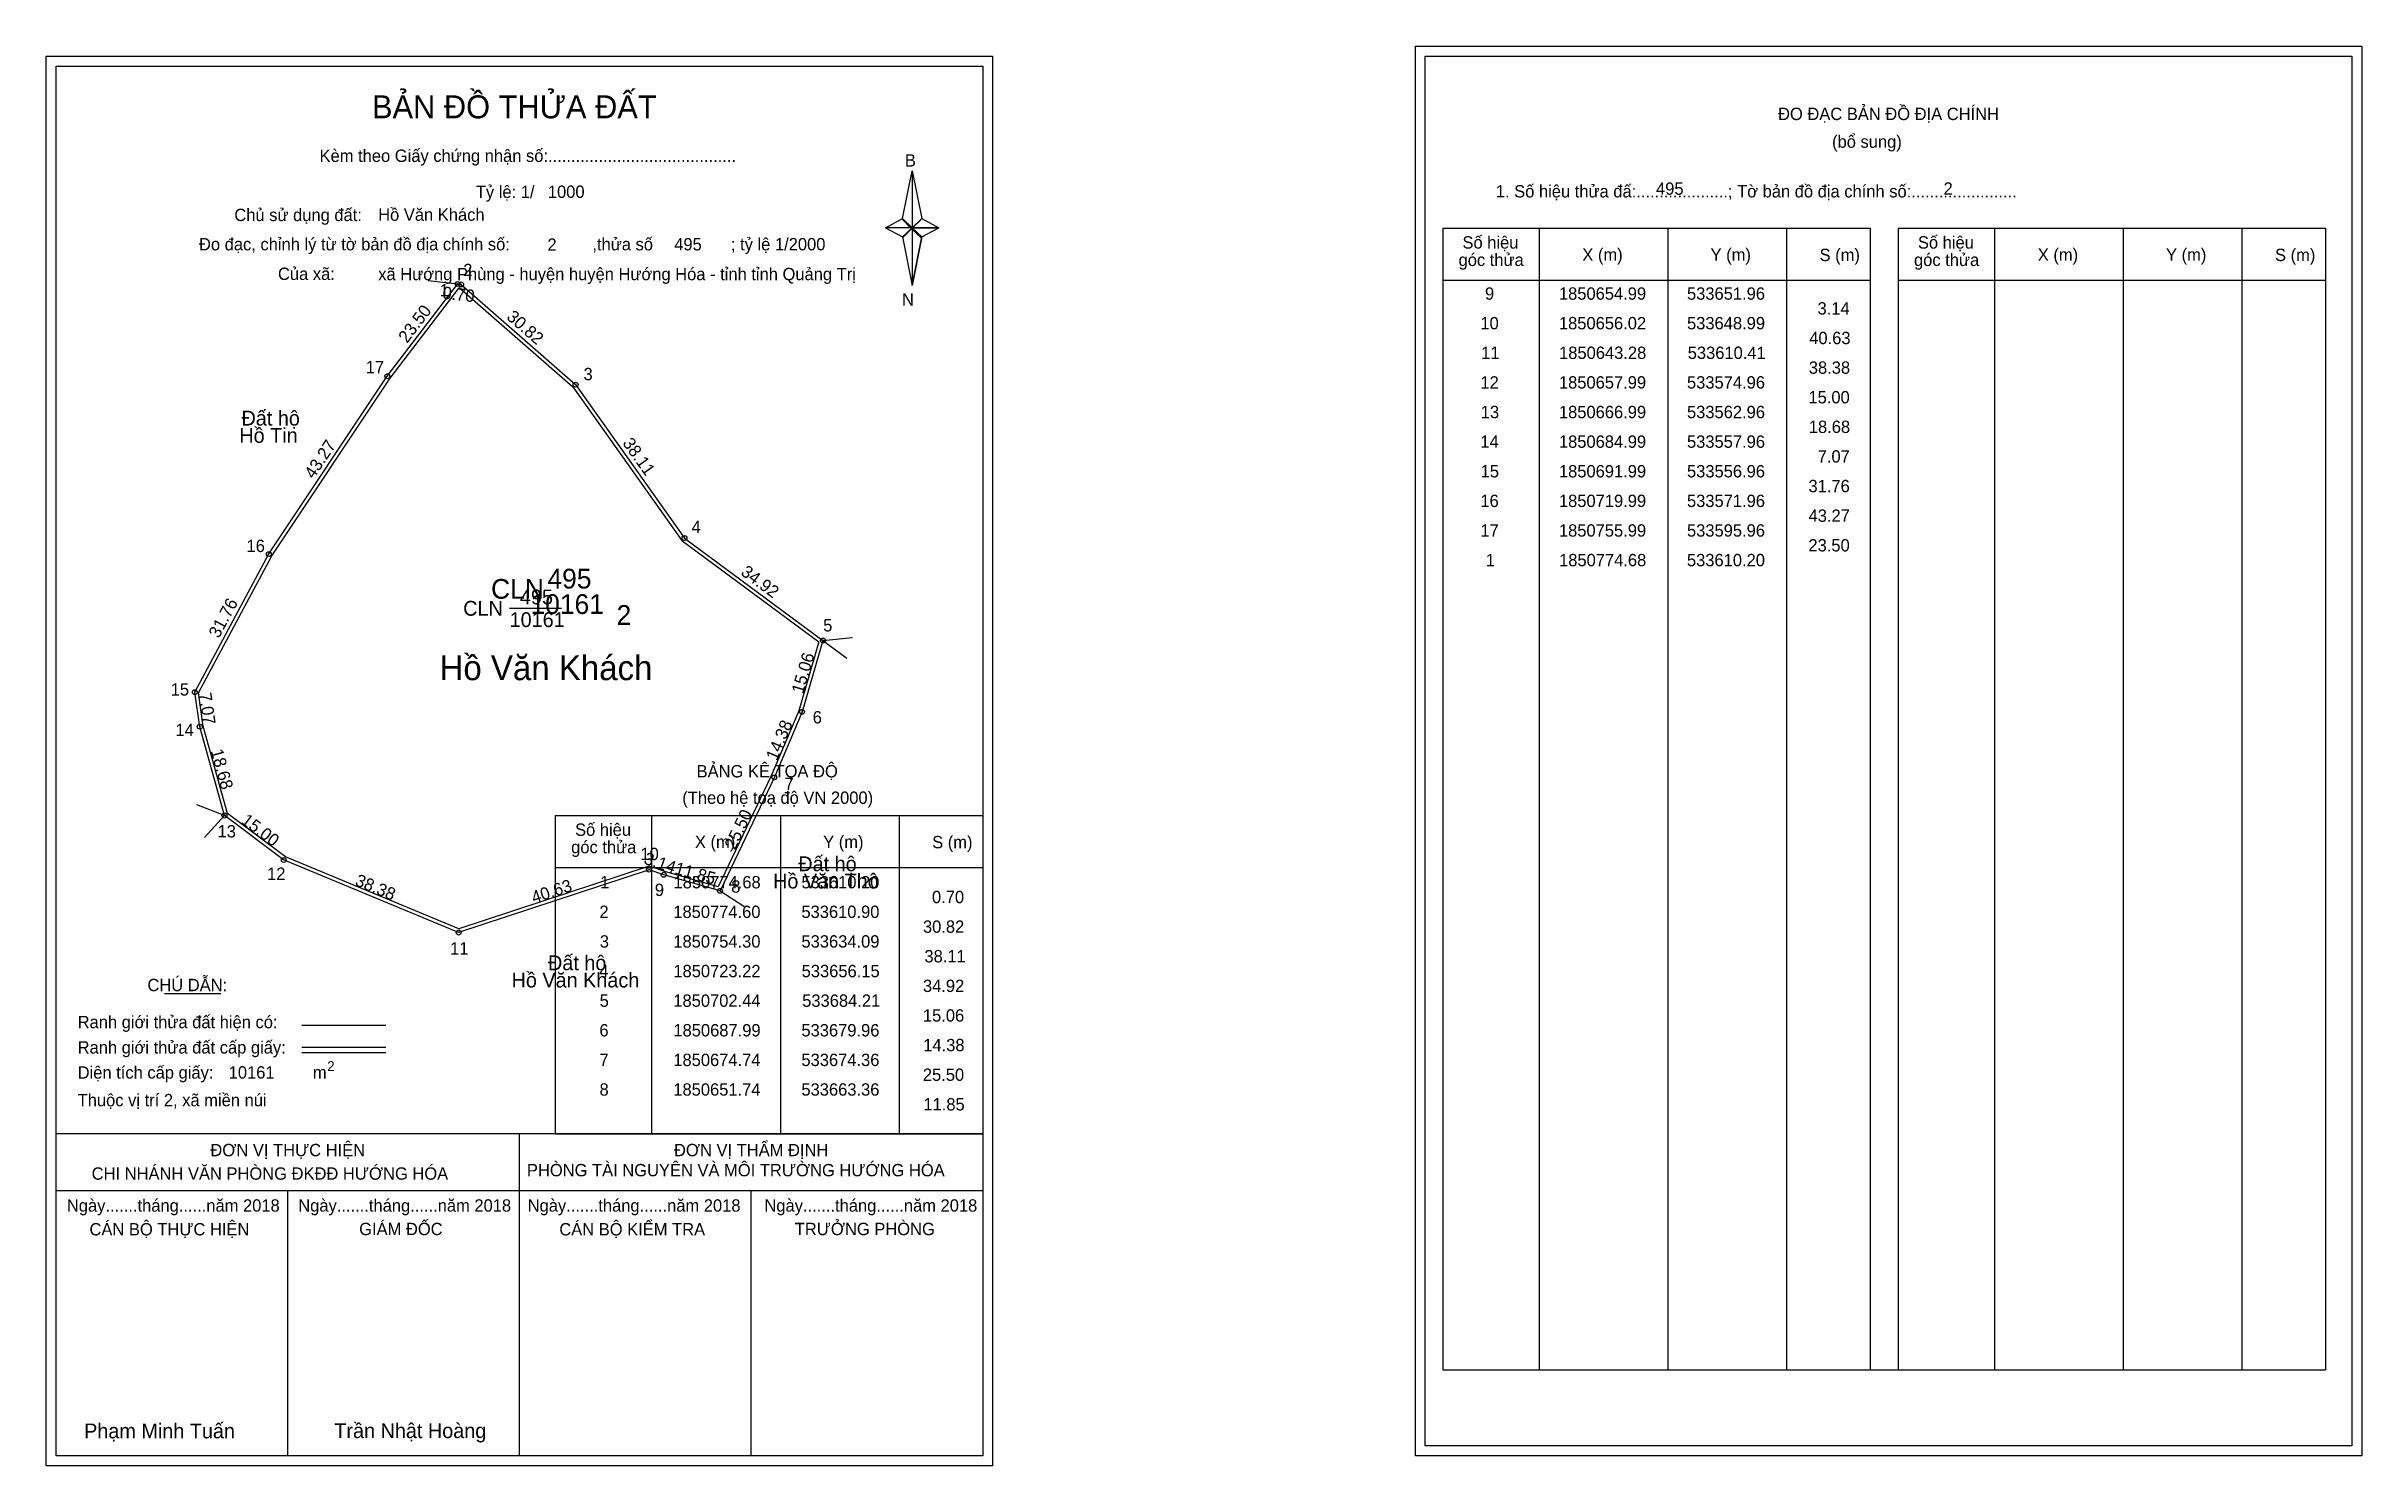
# Model space of a CAD drawing. Extents: x 533527 to 533996, y 1850535 to 1850823.
import ezdxf

# ---------------------------------------------------------------- set-up
doc = ezdxf.new("R2010")
doc.units = 0
for name, color, linetype in [('Level 1', 7, 'Continuous'), ('Level 10', 7, 'Continuous'), ('Level 11', 7, 'Continuous'), ('Level 13', 7, 'Continuous'), ('Level 2', 7, 'Continuous'), ('Level 27', 7, 'Continuous'), ('Level 3', 7, 'Continuous'), ('Level 36', 7, 'Continuous'), ('Level 4', 7, 'Continuous'), ('Level 49', 7, 'Continuous'), ('Level 5', 7, 'Continuous'), ('Level 53', 7, 'Continuous'), ('Level 55', 7, 'Continuous'), ('Level 6', 7, 'Continuous'), ('Level 63', 7, 'Continuous'), ('Level 7', 7, 'Continuous'), ('Level 9', 7, 'Continuous')]:
    doc.layers.add(name, color=color, linetype=linetype)

msp = doc.modelspace()

# ---------------------------------------------------------------- linework, layer by layer
at = {"layer": 'Level 1'}
for p, q in [((533528.88, 1850818.84), (533528.88, 1850818.84)), ((533806.2, 1850820.84), (533806.2, 1850820.84)), ((533700.3, 1850787.96), (533702.27, 1850797.6)), ((533702.27, 1850797.6), (533702.27, 1850786.08)), ((533702.27, 1850797.6), (533704.24, 1850787.96)), ((533696.86, 1850786.08), (533700.3, 1850787.96)), ((533700.3, 1850787.96), (533702.27, 1850786.08)), ((533702.12, 1850785.86), (533700.3, 1850787.74)), ((533702.27, 1850786.08), (533700.3, 1850784.24)), ((533702.12, 1850785.86), (533700.3, 1850784.02)), ((533700.3, 1850784.02), (533702.12, 1850785.86)), ((533700.3, 1850784.24), (533702.27, 1850774.38)), ((533704.09, 1850787.74), (533702.12, 1850785.86)), ((533702.12, 1850785.86), (533704.09, 1850787.74)), ((533704.09, 1850784.02), (533702.12, 1850785.86)), ((533704.24, 1850787.96), (533702.27, 1850786.08)), ((533702.27, 1850786.08), (533702.27, 1850774.38)), ((533702.27, 1850786.08), (533707.68, 1850786.08)), ((533702.27, 1850786.08), (533704.24, 1850784.24)), ((533704.24, 1850784.24), (533702.27, 1850774.38)), ((533704.24, 1850784.24), (533707.68, 1850786.08)), ((533809.74, 1850785.99), (533896.34, 1850785.99)), ((533829.33, 1850554.72), (533829.33, 1850785.99)), ((533855.4, 1850554.72), (533855.4, 1850785.99)), ((533879.37, 1850785.99), (533879.37, 1850554.72)), ((533896.34, 1850785.99), (533896.34, 1850554.72)), ((533901.99, 1850785.99), (533988.6, 1850785.99)), ((533921.58, 1850554.72), (533921.58, 1850785.99)), ((533947.66, 1850554.72), (533947.66, 1850785.99)), ((533971.63, 1850785.99), (533971.63, 1850554.72)), ((533988.6, 1850785.99), (533988.6, 1850554.72)), ((533809.74, 1850775.46), (533896.34, 1850775.46)), ((533901.99, 1850775.46), (533988.6, 1850775.46)), ((533629.98, 1850667.02), (533716.58, 1850667.02)), ((533649.57, 1850602.49), (533649.57, 1850667.02)), ((533675.64, 1850602.49), (533675.64, 1850667.02)), ((533699.61, 1850667.02), (533699.61, 1850602.49)), ((533629.98, 1850656.49), (533716.58, 1850656.49)), ((533550.8, 1850630.91), (533562.2, 1850630.91)), ((533578.66, 1850624.5), (533595.68, 1850624.5)), ((533578.66, 1850620.06), (533595.68, 1850620.06)), ((533578.66, 1850618.96), (533595.68, 1850618.96)), ((533635.71, 1850602.49), (533528.88, 1850602.49)), ((533716.58, 1850602.49), (533611.74, 1850602.49)), ((533622.73, 1850537.27), (533622.73, 1850602.49)), ((533629.98, 1850602.49), (533716.58, 1850602.49)), ((533716.58, 1850590.94), (533528.88, 1850590.94)), ((533575.8, 1850537.27), (533575.8, 1850590.94)), ((533669.65, 1850537.27), (533669.65, 1850590.94)), ((533809.74, 1850554.72), (533988.6, 1850554.72)), ((533716.58, 1850537.27), (533716.58, 1850537.27)), ((533993.9, 1850539.27), (533993.9, 1850539.27))]:
    msp.add_line(p, q, dxfattribs=at)
for points in [[(533700.3, 1850787.96), (533702.27, 1850797.6), (533702.27, 1850786.08)], [(533696.86, 1850786.08), (533700.3, 1850784.24), (533702.27, 1850786.08)], [(533702.27, 1850786.08), (533704.24, 1850787.96), (533707.68, 1850786.08)], [(533702.27, 1850786.08), (533702.27, 1850774.38), (533704.24, 1850784.24)]]:
    msp.add_lwpolyline(points, close=True, dxfattribs=at)
at = {"layer": 'Level 10'}
for points in [[(533684.21, 1850702.44), (533679.96, 1850687.99), (533674.36, 1850674.74), (533663.36, 1850651.74), (533651.96, 1850654.99), (533648.99, 1850656.02), (533610.41, 1850643.28), (533574.96, 1850657.99), (533562.96, 1850666.99), (533557.96, 1850684.99), (533556.96, 1850691.99), (533571.96, 1850719.99), (533595.96, 1850755.99), (533610.2, 1850774.68), (533610.9, 1850774.6), (533634.09, 1850754.3), (533656.15, 1850723.22)], [(533683.4, 1850702.17), (533679.3, 1850688.23), (533673.72, 1850675.03), (533662.98, 1850652.58), (533652.17, 1850655.66), (533649, 1850656.76), (533610.44, 1850644.03), (533575.31, 1850658.6), (533563.57, 1850667.41), (533558.65, 1850685.13), (533557.69, 1850691.86), (533572.56, 1850719.63), (533596.53, 1850755.58), (533610.52, 1850773.94), (533610.6, 1850773.93), (533633.57, 1850753.83), (533655.64, 1850722.72)]]:
    msp.add_lwpolyline(points, close=True, dxfattribs=at)
at = {"layer": 'Level 11'}
for centre in [(533610.2, 1850774.68), (533610.9, 1850774.6), (533595.96, 1850755.99), (533634.09, 1850754.3), (533656.15, 1850723.22), (533571.96, 1850719.99), (533684.21, 1850702.44), (533684.21, 1850702.44), (533556.96, 1850691.99), (533557.96, 1850684.99), (533679.96, 1850687.99), (533674.36, 1850674.74), (533562.96, 1850666.99), (533574.96, 1850657.99), (533648.99, 1850656.02), (533651.96, 1850654.99), (533663.36, 1850651.74), (533610.41, 1850643.28)]:
    msp.add_circle(centre, 0.5, dxfattribs=at)
at = {"layer": 'Level 27'}
for p, q in [((533610.2, 1850774.68), (533604.23, 1850775.32)), ((533684.21, 1850702.44), (533690.18, 1850703.06)), ((533684.21, 1850702.44), (533689.03, 1850698.87)), ((533562.96, 1850666.99), (533557.36, 1850669.13)), ((533562.96, 1850666.99), (533558.94, 1850662.54)), ((533663.36, 1850651.74), (533668.41, 1850648.5))]:
    msp.add_line(p, q, dxfattribs=at)
at = {"layer": 'Level 3'}
for p, q in [((533809.74, 1850785.99), (533809.74, 1850554.72)), ((533901.99, 1850785.99), (533901.99, 1850554.72)), ((533629.98, 1850667.02), (533629.98, 1850602.49))]:
    msp.add_line(p, q, dxfattribs=at)
at = {"layer": 'Level 63'}
for points in [[(533804.21, 1850822.84), (533995.91, 1850822.84), (533995.91, 1850537.27), (533804.21, 1850537.27)], [(533526.88, 1850820.84), (533718.58, 1850820.84), (533718.58, 1850535.27), (533526.88, 1850535.27)], [(533528.88, 1850818.84), (533716.58, 1850818.84), (533716.58, 1850537.27), (533528.88, 1850537.27)], [(533806.21, 1850820.84), (533993.91, 1850820.84), (533993.91, 1850539.27), (533806.21, 1850539.27)]]:
    msp.add_lwpolyline(points, close=True, dxfattribs=at)
at = {"layer": 'Level 9'}
msp.add_line((533620.72, 1850708.98), (533631.27, 1850708.98), dxfattribs=at)

# ---------------------------------------------------------------- texts
at = {"layer": 'Level 1'}
for s, height, p in [('BẢN ĐỒ THỬA ĐẤT', 4.6657, (533592.85, 1850808.25)), ('ĐO ĐẠC BẢN ĐỒ ĐỊA CHÍNH', 2.5, (533877.68, 1850807.9)), ('(bổ sung)', 2.5, (533888.62, 1850802.28)), ('Kèm theo Giấy chứng nhận số:.........................................', 2.5, (533582.23, 1850799.42)), ('B', 2.5, (533700.81, 1850798.48)), ('1. Số hiệu thửa đấ:....................; Tờ bản đồ địa chính số:.......................', 2.5, (533820.51, 1850792.22)), ('Chủ sử dụng đất:', 2.5, (533564.97, 1850787.43)), ('Đo đạc, chỉnh lý từ tờ bản đồ địa chính số:                  ,thửa số                 ; tỷ lệ 1/2000', 2.5, (533557.81, 1850781.5)), ('Số hiệu', 2.5, (533813.75, 1850781.86)), ('Số hiệu', 2.5, (533906.01, 1850781.86)), ('góc thửa', 2.5, (533812.96, 1850778.33)), ('X (m)', 2.5, (533838.03, 1850779.38)), ('Y (m)', 2.5, (533864.01, 1850779.38)), ('S (m)', 2.5, (533886.09, 1850779.33)), ('góc thửa', 2.5, (533905.22, 1850778.33)), ('X (m)', 2.5, (533930.29, 1850779.38)), ('Y (m)', 2.5, (533956.27, 1850779.38)), ('S (m)', 2.5, (533978.35, 1850779.33)), ('Của xã:', 2.5, (533573.81, 1850775.5)), ('N', 2.5, (533700.21, 1850770.31)), ('BẢNG KÊ TỌA ĐỘ', 2.5, (533658.61, 1850674.72)), ('(Theo hệ toạ độ VN 2000)', 2.5, (533655.71, 1850669.36)), ('góc thửa', 2.5, (533633.2, 1850659.35)), ('Số hiệu', 2.5, (533633.99, 1850662.88)), ('X (m)', 2.5, (533658.27, 1850660.41)), ('Y (m)', 2.5, (533684.25, 1850660.41)), ('S (m)', 2.5, (533706.33, 1850660.36)), ('CHÚ DẪN:', 2.5, (533547.36, 1850631.41)), ('Ranh giới thửa đất hiện có:', 2.5, (533533.23, 1850623.91)), ('Ranh giới thửa đất cấp giấy:', 2.5, (533533.23, 1850618.77)), ('Diện tích cấp giấy:', 2.5, (533533.23, 1850613.69)), ('m', 2.5, (533580.88, 1850613.71)), ('2', 2, (533583.78, 1850615.22)), ('Thuộc vị trí 2, xã miền núi', 2.5, (533533.23, 1850608.09)), ('ĐƠN VỊ THỰC HIỆN', 2.5, (533560.11, 1850597.97)), ('ĐƠN VỊ THẨM ĐỊNH', 2.5, (533654.02, 1850597.97)), ('CHI NHÁNH VĂN PHÒNG ĐKĐĐ HƯỚNG HÓA', 2.5, (533536.07, 1850593.21)), ('PHÒNG TÀI NGUYÊN VÀ MÔI TRƯỜNG HƯỚNG HÓA', 2.5, (533624.24, 1850593.9)), ('Ngày.......tháng......năm 2018', 2.5, (533531.05, 1850586.74)), ('Ngày.......tháng......năm 2018', 2.5, (533577.92, 1850586.74)), ('Ngày.......tháng......năm 2018', 2.5, (533624.39, 1850586.74)), ('Ngày.......tháng......năm 2018', 2.5, (533672.35, 1850586.74)), ('CÁN BỘ THỰC HIỆN', 2.5, (533535.63, 1850581.92)), ('GIÁM ĐỐC', 2.5, (533590.26, 1850581.98)), ('CÁN BỘ KIỂM TRA', 2.5, (533630.8, 1850581.92)), ('TRƯỞNG PHÒNG', 2.5, (533678.49, 1850581.98)), ('Phạm Minh Tuấn', 3, (533534.54, 1850540.81)), ('Trần Nhật Hoàng', 3, (533585.23, 1850540.86))]:
    msp.add_text(s, height=height, dxfattribs=at).set_placement(p)
at = {"layer": 'Level 11'}
msp.add_text('Tỷ lệ: 1/', height=2.5, dxfattribs=at).set_placement((533613.89, 1850792.11))
at = {"layer": 'Level 13'}
for s, p in [('CLN', (533611.33, 1850707.48)), ('495', (533622.82, 1850709.78)), ('10161', (533620.73, 1850705.18))]:
    msp.add_text(s, height=3, dxfattribs=at).set_placement(p)
at = {"layer": 'Level 2'}
msp.add_text('Hồ Văn Khách', height=5, dxfattribs=at).set_placement((533606.54, 1850694.42))
at = {"layer": 'Level 3'}
msp.add_text('CLN', height=4, dxfattribs=at).set_placement((533616.97, 1850710.92))
at = {"layer": 'Level 36'}
for s, p in [('Đất hộ', (533566.42, 1850746.01)), ('Hồ Tin', (533565.98, 1850742.51)), ('Đất hộ', (533679.21, 1850655.72)), ('Hồ Văn Thô', (533674.1, 1850652.22)), ('Đất hộ', (533628.51, 1850635.66)), ('Hồ Văn Khách', (533621.13, 1850632.16))]:
    msp.add_text(s, height=3, dxfattribs=at).set_placement(p)
at = {"layer": 'Level 4'}
msp.add_text('495', height=4, dxfattribs=at).set_placement((533628.39, 1850712.99))
at = {"layer": 'Level 49'}
for s, rotation, p in [('0.70', 353.4802, (533607.03, 1850771.72)), ('23.50', 52.6961, (533599.97, 1850762.57)), ('30.82', 318.8018, (533619.95, 1850767.74)), ('43.27', 56.3099, (533581.04, 1850735.05)), ('38.11', 305.3664, (533643.5, 1850742.43)), ('34.92', 323.478, (533667.38, 1850715.9)), ('31.76', 61.8214, (533561.83, 1850702.77)), ('15.06', 73.6105, (533680.17, 1850691.52)), ('7.07', 278.1301, (533557.81, 1850691.72)), ('14.38', 67.0891, (533674.85, 1850677.95)), ('18.68', 285.5241, (533560.15, 1850680.11)), ('15.00', 323.1301, (533566.17, 1850665.58)), ('25.50', 64.44, (533666.37, 1850659.9)), ('3.14', 340.8734, (533647.74, 1850657.3)), ('11.85', 344.0878, (533654, 1850655.24)), ('38.38', 337.464, (533589.25, 1850652.93)), ('40.63', 18.2744, (533625.65, 1850649.15))]:
    msp.add_text(s, height=2.5, rotation=rotation, dxfattribs=at).set_placement(p)
at = {"layer": 'Level 5'}
msp.add_text('10161', height=4, dxfattribs=at).set_placement((533624.96, 1850707.83))
at = {"layer": 'Level 53'}
for s, p in [('9', (533818.31, 1850771.5)), ('1850654.99', (533833.29, 1850771.5)), ('533651.96', (533859.23, 1850771.5)), ('3.14', (533885.67, 1850768.5)), ('10', (533817.38, 1850765.5)), ('1850656.02', (533833.29, 1850765.5)), ('533648.99', (533859.24, 1850765.5)), ('40.63', (533884, 1850762.5)), ('11', (533817.54, 1850759.5)), ('1850643.28', (533833.32, 1850759.5)), ('533610.41', (533859.38, 1850759.5)), ('12', (533817.39, 1850753.5)), ('1850657.99', (533833.29, 1850753.5)), ('533574.96', (533859.23, 1850753.5)), ('38.38', (533883.91, 1850756.5)), ('15.00', (533883.83, 1850750.5)), ('13', (533817.46, 1850747.5)), ('1850666.99', (533833.29, 1850747.5)), ('533562.96', (533859.23, 1850747.5)), ('18.68', (533883.91, 1850744.5)), ('14', (533817.37, 1850741.5)), ('1850684.99', (533833.29, 1850741.5)), ('533557.96', (533859.23, 1850741.5)), ('15', (533817.43, 1850735.5)), ('1850691.99', (533833.29, 1850735.5)), ('533556.96', (533859.23, 1850735.5)), ('7.07', (533885.71, 1850738.5)), ('16', (533817.38, 1850729.5)), ('1850719.99', (533833.29, 1850729.5)), ('533571.96', (533859.23, 1850729.5)), ('31.76', (533883.84, 1850732.5)), ('43.27', (533883.86, 1850726.5)), ('17', (533817.39, 1850723.5)), ('1850755.99', (533833.29, 1850723.5)), ('533595.96', (533859.23, 1850723.5)), ('23.50', (533883.83, 1850720.5)), ('1', (533818.46, 1850717.5)), ('1850774.68', (533833.32, 1850717.5)), ('533610.20', (533859.22, 1850717.5)), ('1', (533639.07, 1850652.24)), ('1850774.68', (533653.93, 1850652.24)), ('533610.20', (533679.84, 1850652.24)), ('2', (533638.92, 1850646.24)), ('1850774.60', (533653.89, 1850646.24)), ('533610.90', (533679.84, 1850646.24)), ('0.70', (533706.29, 1850649.24)), ('3', (533639, 1850640.24)), ('1850754.30', (533653.89, 1850640.24)), ('533634.09', (533679.85, 1850640.24)), ('30.82', (533704.46, 1850643.24)), ('38.11', (533704.76, 1850637.24)), ('4', (533638.91, 1850634.24)), ('1850723.22', (533653.9, 1850634.24)), ('533656.15', (533679.89, 1850634.24)), ('34.92', (533704.46, 1850631.24)), ('5', (533638.97, 1850628.24)), ('1850702.44', (533653.89, 1850628.24)), ('533684.21', (533680, 1850628.24)), ('6', (533638.92, 1850622.24)), ('1850687.99', (533653.91, 1850622.24)), ('533679.96', (533679.84, 1850622.24)), ('15.06', (533704.45, 1850625.24)), ('14.38', (533704.52, 1850619.24)), ('7', (533638.93, 1850616.24)), ('1850674.74', (533653.89, 1850616.24)), ('533674.36', (533679.84, 1850616.24)), ('25.50', (533704.44, 1850613.24)), ('8', (533638.95, 1850610.24)), ('1850651.74', (533653.89, 1850610.24)), ('533663.36', (533679.84, 1850610.24)), ('11.85', (533704.55, 1850607.24))]:
    msp.add_text(s, height=2.5, dxfattribs=at).set_placement(p)
at = {"layer": 'Level 55'}
for s, height, p in [('494', 0.11, (533610.08, 1850774.57)), ('1', 0.4, (533610.09, 1850774.68)), ('0', 0.11, (533610.16, 1850774.57)), ('0', 0.11, (533610.16, 1850774.57)), ('2', 0.4, (533610.76, 1850774.6)), ('0', 0.11, (533610.86, 1850774.49)), ('0', 0.11, (533610.86, 1850774.49)), ('17', 0.4, (533595.68, 1850755.99)), ('494', 0.11, (533595.84, 1850755.88)), ('3', 0.4, (533633.97, 1850754.3)), ('0', 0.11, (533634.05, 1850754.19)), ('0', 0.11, (533634.05, 1850754.19)), ('4', 0.4, (533656.01, 1850723.22)), ('0', 0.11, (533656.11, 1850723.11)), ('0', 0.11, (533656.11, 1850723.11)), ('16', 0.4, (533571.68, 1850719.99)), ('494', 0.11, (533571.84, 1850719.88)), ('5', 0.4, (533684.08, 1850702.44)), ('0', 0.11, (533684.17, 1850702.33)), ('0', 0.11, (533684.17, 1850702.33)), ('0', 0.11, (533684.17, 1850702.33)), ('0', 0.11, (533684.17, 1850702.33)), ('15', 0.4, (533556.68, 1850691.99)), ('494', 0.11, (533556.84, 1850691.88)), ('14', 0.4, (533557.67, 1850684.99)), ('494', 0.11, (533557.84, 1850684.88)), ('6', 0.4, (533679.82, 1850687.99)), ('0', 0.11, (533679.92, 1850687.88)), ('0', 0.11, (533679.92, 1850687.88)), ('7', 0.4, (533674.23, 1850674.74)), ('0', 0.11, (533674.32, 1850674.63)), ('0', 0.11, (533674.32, 1850674.63)), ('13', 0.4, (533562.69, 1850666.99)), ('494', 0.11, (533562.84, 1850666.88)), ('0', 0.11, (533562.92, 1850666.88)), ('12', 0.4, (533574.68, 1850657.99)), ('0', 0.11, (533574.92, 1850657.88)), ('10', 0.4, (533648.71, 1850656.02)), ('0', 0.11, (533648.95, 1850655.91)), ('9', 0.4, (533651.82, 1850654.99)), ('0', 0.11, (533651.92, 1850654.88)), ('8', 0.4, (533663.23, 1850651.74)), ('0', 0.11, (533663.32, 1850651.63)), ('0', 0.11, (533663.32, 1850651.63)), ('0', 0.11, (533663.32, 1850651.63)), ('11', 0.4, (533610.15, 1850643.28)), ('0', 0.11, (533610.37, 1850643.17))]:
    msp.add_text(s, height=height, dxfattribs=at).set_placement(p)
at = {"layer": 'Level 6'}
for s, p in [('1000', (533628.48, 1850792.13)), ('495', (533852.96, 1850792.76)), ('2', (533911.21, 1850792.78)), ('Hồ Văn Khách', (533594.1, 1850787.49)), ('2', (533628.4, 1850781.41)), ('495', (533654.08, 1850781.49)), ('xã Hướng Phùng - huyện huyện Hướng Hóa - tỉnh tỉnh Quảng Trị', (533594.12, 1850775.45)), ('10161', (533563.82, 1850613.7))]:
    msp.add_text(s, height=2.5, dxfattribs=at).set_placement(p)
at = {"layer": 'Level 7'}
msp.add_text('2', height=4, dxfattribs=at).set_placement((533642.4, 1850705.62))
at = {"layer": 'Level 9'}
for s, p in [('2', (533611.35, 1850776.28)), ('1', (533606.56, 1850772.16)), ('17', (533591.59, 1850756.6)), ('3', (533635.7, 1850755.19)), ('16', (533567.44, 1850720.38)), ('4', (533657.58, 1850724.21)), ('5', (533684.25, 1850704.28)), ('15', (533552.08, 1850691.3)), ('14', (533553.04, 1850683.08)), ('6', (533682.12, 1850685.66)), ('7', (533676.44, 1850672.18)), ('13', (533561.57, 1850662.55)), ('10', (533647.23, 1850657.97)), ('12', (533571.6, 1850653.96)), ('9', (533650.15, 1850650.69)), ('8', (533665.62, 1850651.37)), ('11', (533608.67, 1850638.83))]:
    msp.add_text(s, height=2.5, dxfattribs=at).set_placement(p)

doc.saveas('drawing.dxf')
